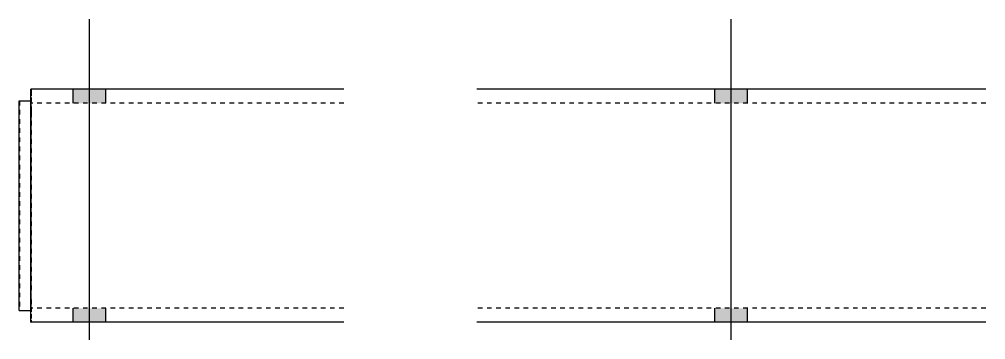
# Model space of a CAD drawing. Header units: millimetres. Extents: x 5 to 25799, y 5 to 1550.
# Drawn here: x 10937.2 to 11351.2, y 4.8 to 142.3 of the extents above; entities that cross this region are included whole.
import ezdxf

# ---------------------------------------------------------------- set-up
doc = ezdxf.new("R2010")
doc.units = ezdxf.units.MM
doc.linetypes.add('DXK_LINE_DOT2', pattern=[3.9198, 1.9599, -1.9599])
doc.layers.add('STÅL', color=7, linetype='Continuous')

msp = doc.modelspace()

# ---------------------------------------------------------------- hatches: boundary and pattern name
at = {"layer": 'STÅL', "linetype": 'Continuous'}
for points in [[(10960.2, 106.3), (10974.2, 106.3), (10974.2, 112.3), (10960.2, 112.3)], [(10960.2, 106.3), (10974.2, 106.3), (10974.2, 112.3), (10960.2, 112.3)], [(11235.2, 106.3), (11249.2, 106.3), (11249.2, 112.3), (11235.2, 112.3)], [(11235.2, 106.3), (11249.2, 106.3), (11249.2, 112.3), (11235.2, 112.3)], [(10960.2, 12.3), (10974.2, 12.3), (10974.2, 18.3), (10960.2, 18.3)], [(10960.2, 12.3), (10974.2, 12.3), (10974.2, 18.3), (10960.2, 18.3)], [(11235.2, 12.3), (11249.2, 12.3), (11249.2, 18.3), (11235.2, 18.3)], [(11235.2, 12.3), (11249.2, 12.3), (11249.2, 18.3), (11235.2, 18.3)]]:
    msp.add_hatch(color=96, dxfattribs=at).paths.add_polyline_path(points)

# ---------------------------------------------------------------- linework, layer by layer
at = {"layer": 'STÅL', "color": 96, "linetype": 'Continuous'}
for p, q in [((10967.2, 4.8), (10967.2, 142.3)), ((10967.2, 4.8), (10967.2, 142.3)), ((11242.2, 4.8), (11242.2, 142.3)), ((11242.2, 4.8), (11242.2, 142.3)), ((10960.2, 106.3), (10960.2, 112.3)), ((10960.2, 106.3), (10960.2, 112.3)), ((10974.2, 106.3), (10974.2, 112.3)), ((10974.2, 106.3), (10974.2, 112.3)), ((11235.2, 106.3), (11235.2, 112.3)), ((11235.2, 106.3), (11235.2, 112.3)), ((11249.2, 106.3), (11249.2, 112.3)), ((11249.2, 106.3), (11249.2, 112.3)), ((10960.2, 12.3), (10960.2, 18.3)), ((10960.2, 12.3), (10960.2, 18.3)), ((10974.2, 12.3), (10974.2, 18.3)), ((10974.2, 12.3), (10974.2, 18.3)), ((11235.2, 12.3), (11235.2, 18.3)), ((11235.2, 12.3), (11235.2, 18.3)), ((11249.2, 12.3), (11249.2, 18.3)), ((11249.2, 12.3), (11249.2, 18.3))]:
    msp.add_line(p, q, dxfattribs=at)
at = {"layer": 'STÅL', "color": 2, "linetype": 'Continuous'}
for p, q in [((11076.2, 112.3), (10942.18, 112.3)), ((10942.18, 111.39), (10942.18, 112.3)), ((11351.2, 112.3), (11133.2, 112.3)), ((10942.18, 108.79), (10942.18, 111.39)), ((10942.18, 104.89), (10942.18, 108.79)), ((10937.18, 17.3), (10937.18, 107.3)), ((10937.18, 107.3), (10942.18, 107.3)), ((10942.18, 100.3), (10942.18, 104.89)), ((10942.18, 24.3), (10942.18, 100.3)), ((10942.18, 19.71), (10942.18, 24.3)), ((10937.18, 17.3), (10942.18, 17.3)), ((10942.18, 15.81), (10942.18, 19.71)), ((10942.18, 13.21), (10942.18, 15.81)), ((10942.18, 12.3), (10942.18, 13.21)), ((11076.2, 12.3), (10942.18, 12.3)), ((11351.2, 12.3), (11133.2, 12.3))]:
    msp.add_line(p, q, dxfattribs=at)
at = {"layer": 'STÅL', "color": 7, "linetype": 'DXK_LINE_DOT2'}
for p, q in [((10942.18, 112.3), (10942.19, 112.3)), ((10942.19, 112.3), (10942.2, 111.39)), ((10942.2, 111.39), (10942.2, 108.79)), ((10942.2, 108.79), (10942.2, 104.54)), ((10937.18, 107.3), (10937.2, 107.3)), ((10937.2, 107.3), (10937.2, 17.3)), ((10942.18, 107.3), (10942.18, 17.3)), ((10942.2, 107.3), (10942.18, 107.3)), ((10942.18, 106.3), (10942.19, 106.3)), ((11076.2, 106.3), (10942.18, 106.3)), ((10942.18, 106.3), (10942.18, 105.84)), ((10942.18, 105.84), (10942.18, 104.54)), ((10942.18, 104.54), (10942.18, 102.6)), ((10942.2, 105.84), (10942.19, 106.3)), ((10942.2, 17.3), (10942.2, 107.3)), ((10942.2, 104.89), (10942.2, 105.84)), ((10942.2, 102.6), (10942.2, 104.89)), ((10942.2, 104.54), (10942.2, 100.3)), ((11351.2, 106.3), (11133.2, 106.3)), ((10942.18, 102.6), (10942.18, 24.3)), ((10942.2, 102.6), (10942.2, 24.3)), ((10942.2, 22), (10942.2, 100.3)), ((10942.18, 24.3), (10942.18, 22)), ((10942.18, 22), (10942.18, 20.06)), ((10942.2, 22), (10942.2, 24.3)), ((10942.2, 20.06), (10942.2, 22)), ((10942.2, 22), (10942.2, 18.76)), ((10937.2, 17.3), (10937.18, 17.3)), ((10942.18, 20.06), (10942.18, 18.76)), ((10942.18, 18.76), (10942.18, 18.3)), ((10942.18, 18.3), (10942.19, 18.3)), ((11076.2, 18.3), (10942.18, 18.3)), ((10942.18, 17.3), (10942.2, 17.3)), ((10942.19, 18.3), (10942.2, 18.76)), ((10942.2, 19.71), (10942.2, 20.06)), ((10942.2, 18.76), (10942.2, 19.71)), ((10942.2, 18.76), (10942.2, 15.81)), ((11351.2, 18.3), (11133.2, 18.3)), ((10942.2, 13.21), (10942.19, 12.3)), ((10942.2, 15.81), (10942.2, 13.21)), ((10942.18, 12.3), (10942.19, 12.3))]:
    msp.add_line(p, q, dxfattribs=at)

doc.saveas('drawing.dxf')
